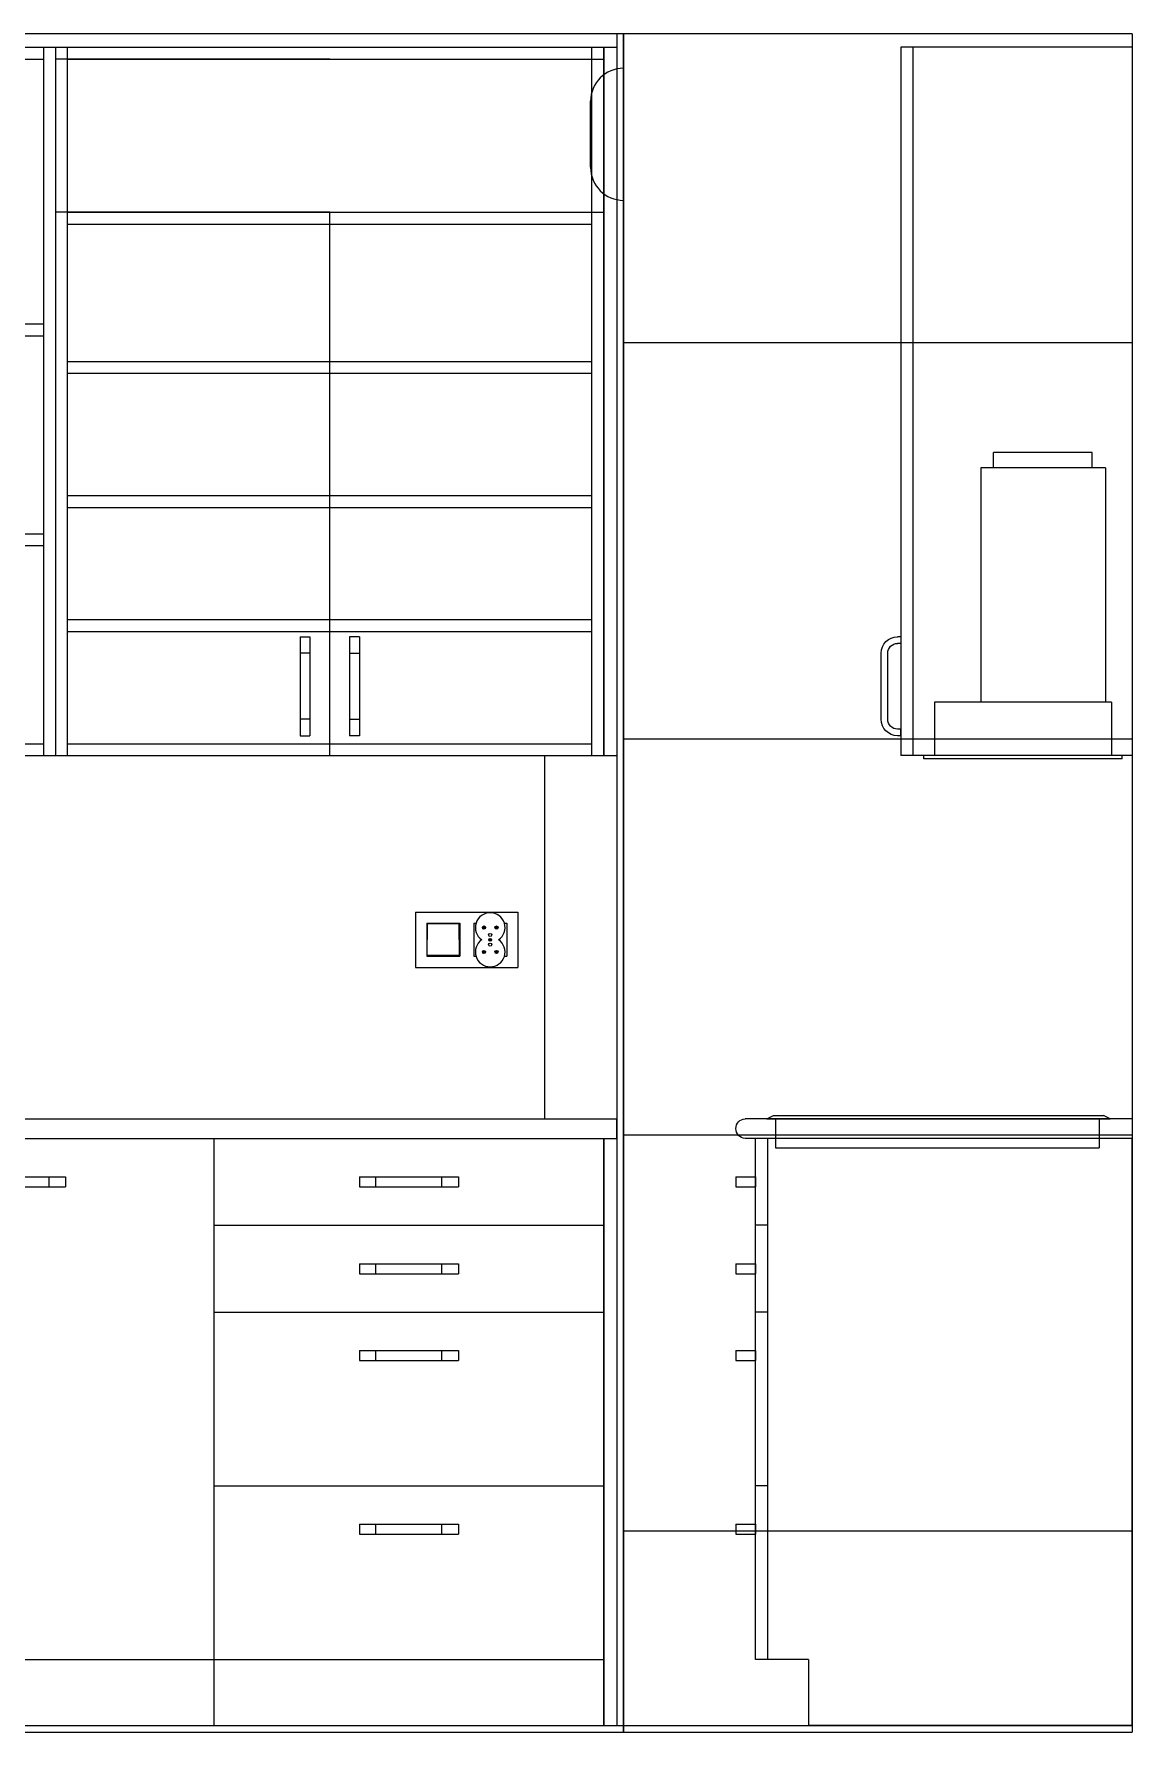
# Model space of a CAD drawing. Header units: millimetres. Extents: x 976 to 9349, y -1578 to 2211.
# Drawn here: x 6693 to 6859.3, y -689.7 to -432.5 of the extents above; entities that cross this region are included whole.
import ezdxf

# ---------------------------------------------------------------- set-up
doc = ezdxf.new("R2010")
doc.units = ezdxf.units.MM
for name, color, linetype in [('Elektryka - obudowy', 174, 'Continuous'), ('Meble', 42, 'Continuous'), ('Meble wnętrze', 52, 'Continuous'), ('Płytki', 254, 'Continuous'), ('Urządzenia', 183, 'Continuous'), ('Wbudowane', 175, 'Continuous'), ('Ściany', 7, 'Continuous')]:
    doc.layers.add(name, color=color, linetype=linetype)

# ---------------------------------------------------------------- blocks, each defined once
blk = doc.blocks.new('Z$W@#30836')
for p, q in [((0, 0), (0, 257.2)), ((252.2, 257.2), (0, 257.2)), ((252.2, 0), (252.2, 257.2)), ((0, 0), (252.2, 0))]:
    blk.add_line(p, q)
blk = doc.blocks.new('Z$W@#11020')
for p, q in [((0, 257.2), (0, 0)), ((77, 257.2), (0, 257.2)), ((77, 257.2), (77, 0)), ((0, 0), (77, 0))]:
    blk.add_line(p, q)
blk = doc.blocks.new('Z$W@#12859')
at = {"layer": 'Wbudowane'}
blk.add_line((0, 5), (0, 15), dxfattribs=at)
for centre, start, end in [((5, 15), 90, 180), ((5, 5), 180, 270)]:
    blk.add_arc(centre, 5, start, end, dxfattribs=at)
blk = doc.blocks.new('Z$W@#24355')
for p, q in [((0, 4.4), (0, 0)), ((49, 4.4), (49, 0)), ((0, 0), (49, 0))]:
    blk.add_line(p, q)
blk = doc.blocks.new('Z$W@#31185')
for p, q in [((0, 0), (1, 0.5)), ((0, 0), (52, 0)), ((1, 0.5), (51, 0.5)), ((52, 0), (51, 0.5))]:
    blk.add_line(p, q)
blk = doc.blocks.new('Z$W@#4313')
for p, q in [((4.55, 46.4), (19.45, 46.4)), ((4.55, 44.1), (4.55, 46.4)), ((4.55, 46.4), (19.45, 46.4)), ((19.45, 44.1), (19.45, 46.4)), ((2.5, 44.1), (21.4, 44.1)), ((2.5, 44.1), (2.5, 8.6)), ((21.4, 44.1), (21.4, 8.6)), ((1.6, 8.6), (28.4, 8.6)), ((1.6, 8.6), (1.6, 0.5)), ((28.4, 8.6), (28.4, 0.5)), ((0, 0.5), (30, 0.5)), ((0, 0), (0, 0.5)), ((0, 0), (30, 0)), ((30, 0), (30, 0.5))]:
    blk.add_line(p, q)
blk = doc.blocks.new('Z$W@#292')
for p, q in [((0, 1.5), (15, 1.5)), ((0, 1.5), (0, 0)), ((0, 0), (15, 0)), ((2.5, 0), (2.5, 1.5)), ((12.5, 0), (12.5, 1.5)), ((15, 1.5), (15, 0))]:
    blk.add_line(p, q)
blk = doc.blocks.new('Z$W@#27593')
for p, q in [((0, 0), (0, 88.9)), ((0, 88.9), (60, 88.9)), ((60, 0), (60, 88.9)), ((0, 10), (60, 10)), ((0, 0), (60, 0))]:
    blk.add_line(p, q)
blk.add_blockref('Z$W@#292', (22.5, 81.575))
blk = doc.blocks.new('Z$W@#31286')
for p, q in [((0, 88.9), (55.2, 88.9)), ((0, 0), (0, 88.9)), ((55.2, 88.9), (55.2, 10)), ((55.2, 88.9), (57, 88.9)), ((57, 10), (57, 88.9)), ((60, 83.07), (57, 83.07)), ((57, 83.07), (57, 81.57)), ((60, 83.07), (60, 81.57)), ((60, 81.57), (57, 81.57)), ((55.2, 75.75), (57, 75.75)), ((60, 69.92), (57, 69.92)), ((57, 69.92), (57, 68.42)), ((60, 69.92), (60, 68.42)), ((60, 68.42), (57, 68.42)), ((55.2, 62.6), (57, 62.6)), ((60, 56.77), (57, 56.77)), ((57, 56.77), (57, 55.27)), ((60, 56.77), (60, 55.27)), ((60, 55.27), (57, 55.27)), ((55.2, 36.3), (57, 36.3)), ((60, 30.47), (57, 30.47)), ((57, 30.47), (57, 28.97)), ((60, 28.97), (57, 28.97)), ((60, 30.47), (60, 28.97)), ((49, 10), (57, 10)), ((49, 10), (49, 0)), ((0, 0), (49, 0))]:
    blk.add_line(p, q)
blk = doc.blocks.new('Z$W@#24918')
h = blk.add_hatch(color=256)
h.paths.add_polyline_path([(1.54, 5.95, -1), (1.06, 5.95, -1)])
h.paths.add_polyline_path([(3.44, 5.95, -1), (2.96, 5.95, -1)])
h = blk.add_hatch(color=256)
h.paths.add_polyline_path([(1.54, 2.25, 1), (1.06, 2.25, 1)])
h.paths.add_polyline_path([(3.44, 2.25, 1), (2.96, 2.25, 1)])
for centre in [(1.3, 5.95), (3.2, 5.95), (2.25, 4.83), (2.25, 3.37), (1.3, 2.25), (3.2, 2.25)]:
    blk.add_circle(centre, 0.24)
for centre, start, end in [((2.25, 5.95), 304.6921, 235.3079), ((2.25, 2.25), 124.6921, 55.3079)]:
    blk.add_arc(centre, 2.25, start, end)
blk = doc.blocks.new('Z$W@#1885')
for p, q in [((0, 8.4), (15.5, 8.4)), ((0, 8.4), (0, 0)), ((15.5, 8.4), (15.5, 0)), ((1.7, 6.7), (1.7, 1.7)), ((1.7, 6.7), (6.7, 6.7)), ((1.7, 6.7), (1.7, 1.7)), ((1.7, 6.7), (6.7, 6.7)), ((1.75, 1.75), (1.8, 6.65)), ((1.8, 6.65), (6.6, 6.65)), ((6.65, 1.75), (6.6, 6.65)), ((6.7, 6.7), (6.7, 1.7)), ((6.7, 6.7), (6.7, 1.7)), ((8.8, 6.7), (8.8, 1.7)), ((8.8, 6.7), (9.15, 6.7)), ((13.45, 6.7), (13.8, 6.7)), ((13.8, 6.7), (13.8, 1.7)), ((11.1, 4.18), (11.5, 4.22)), ((11.28, 4.4), (11.32, 4)), ((0, 0), (15.5, 0)), ((1.7, 1.7), (6.7, 1.7)), ((1.7, 1.7), (6.7, 1.7)), ((1.75, 1.85), (6.65, 1.85)), ((1.75, 1.75), (6.65, 1.75)), ((8.8, 1.7), (9.15, 1.7)), ((13.45, 1.7), (13.8, 1.7))]:
    blk.add_line(p, q)
blk.add_circle((11.3, 4.2), 0.2)
blk.add_blockref('Z$W@#24918', (9.05, 0.1))
blk = doc.blocks.new('Z$W@#6411')
for p, q in [((0, 0), (0, 88.9)), ((0, 88.9), (59, 88.9)), ((59, 0), (59, 88.9)), ((0.1, 75.75), (59, 75.75)), ((0.1, 62.6), (59, 62.6)), ((0.1, 36.3), (59, 36.3)), ((0.1, 10), (59, 10)), ((0, 0), (59, 0))]:
    blk.add_line(p, q)
for p in [(22, 81.575), (22, 68.425), (22, 55.275), (22, 28.975)]:
    blk.add_blockref('Z$W@#292', p)
blk = doc.blocks.new('Z$W@#19357')
for p, q in [((0, 88.9), (2, 88.9)), ((0, 88.9), (0, 0)), ((2, 88.9), (2, 0)), ((0, 0), (2, 0))]:
    blk.add_line(p, q)
blk = doc.blocks.new('Z$W@#2324')
for p, q in [((0, 0), (0, 3)), ((0, 3), (251, 3)), ((251, 0), (251, 3)), ((0, 0), (251, 0))]:
    blk.add_line(p, q)
blk = doc.blocks.new('Z$W@#1626')
for p, q in [((0, 0), (0, 107.3)), ((0, 107.3), (83, 107.3)), ((41.5, 107.3), (41.5, 0)), ((83, 0), (83, 107.3)), ((0, 0), (83, 0))]:
    blk.add_line(p, q)
at = {"xscale": -1, "rotation": 90.00000000000001}
blk.add_blockref('Z$W@#292', (38.5, 18), dxfattribs=at)
at = {"rotation": -90.00000000000001}
blk.add_blockref('Z$W@#292', (44.5, 18), dxfattribs=at)
blk = doc.blocks.new('Z$W@#9357')
for p, q in [((0, 0), (0, 107.3)), ((0, 107.3), (83, 107.3)), ((1.8, 0), (1.8, 107.3)), ((1.8, 105.5), (81.2, 105.5)), ((81.2, 0), (81.2, 107.3)), ((83, 0), (83, 107.3)), ((1.8, 65.4), (81.2, 65.4)), ((1.8, 63.6), (81.2, 63.6)), ((1.8, 33.6), (81.2, 33.6)), ((1.8, 31.8), (81.2, 31.8)), ((0, 0), (83, 0)), ((1.8, 1.8), (81.2, 1.8))]:
    blk.add_line(p, q)
blk = doc.blocks.new('Z$W@#8526')
for p, q in [((0, 0), (0, 107.3)), ((0, 107.3), (83, 107.3)), ((41.5, 105.5), (0, 105.5)), ((1.8, 82.3), (1.8, 105.5)), ((41.5, 105.5), (83, 105.5)), ((81.2, 82.3), (81.2, 105.5)), ((83, 0), (83, 107.3)), ((41.5, 82.3), (0, 82.3)), ((41.5, 82.3), (83, 82.3)), ((41.5, 0), (41.5, 82.3)), ((0, 0), (83, 0))]:
    blk.add_line(p, q)
at = {"xscale": -1, "rotation": 90.00000000000001}
blk.add_blockref('Z$W@#292', (38.5, 18), dxfattribs=at)
at = {"rotation": -90.00000000000001}
blk.add_blockref('Z$W@#292', (44.5, 18), dxfattribs=at)
blk = doc.blocks.new('Z$W@#29337')
for p, q in [((0, 0), (0, 107.3)), ((0, 107.3), (83, 107.3)), ((1.8, 0), (1.8, 107.3)), ((1.8, 105.5), (81.2, 105.5)), ((81.2, 0), (81.2, 107.3)), ((83, 0), (83, 107.3)), ((1.8, 82.3), (81.2, 82.3)), ((1.8, 80.5), (81.2, 80.5)), ((1.8, 59.7), (81.2, 59.7)), ((1.8, 57.9), (81.2, 57.9)), ((1.8, 39.4), (81.2, 39.4)), ((1.8, 37.6), (81.2, 37.6)), ((1.8, 20.6), (81.2, 20.6)), ((1.8, 18.8), (81.2, 18.8)), ((0, 0), (83, 0)), ((1.8, 1.8), (81.2, 1.8))]:
    blk.add_line(p, q)
blk = doc.blocks.new('Z$W@#27982')
for p, q in [((0, 3), (0, 2.5)), ((0, 3), (1, 3)), ((1, 3), (1, 2.5)), ((15, 3), (14, 3)), ((14, 3), (14, 2.5)), ((15, 3), (15, 2.5)), ((2.5, 1), (12.5, 1)), ((2.5, 0), (12.5, 0))]:
    blk.add_line(p, q)
for centre, radius, start, end in [((2.5, 2.5), 2.5, 180, 270), ((2.5, 2.5), 1.5, 180, 270), ((12.5, 2.5), 1.5, 270, 0), ((12.5, 2.5), 2.5, 270, 0)]:
    blk.add_arc(centre, radius, start, end)
blk = doc.blocks.new('Z$W@#23271')
for p, q in [((0, 107.3), (35, 107.3)), ((0, 107.3), (0, 0)), ((33.2, 107.3), (33.2, 0)), ((35, 107.3), (35, 0)), ((0, 0), (35, 0))]:
    blk.add_line(p, q)
at = {"rotation": 90}
blk.add_blockref('Z$W@#27982', (38, 3), dxfattribs=at)
blk = doc.blocks.new('Z$W@#23869')
for p, q in [((0, 3), (0, 0)), ((0, 3), (58.6, 3)), ((0, 0), (58.6, 0))]:
    blk.add_line(p, q)
blk.add_arc((58.5, 1.5), 1.5, 273.8141, 86.1859)
blk = doc.blocks.new('Z$W@#28250')
for p, q in [((0, 107.3), (2, 107.3)), ((0, 107.3), (0, 0)), ((2, 107.3), (2, 0)), ((0, 0), (2, 0))]:
    blk.add_line(p, q)

msp = doc.modelspace()

# ---------------------------------------------------------------- linework, layer by layer
at = {"layer": 'Płytki'}
for p, q in [((6781.305, -432.51), (6781.305, -688.71)), ((6782.305, -432.51), (6782.305, -689.71)), ((6859.305, -432.51), (6859.305, -689.71)), ((6859.305, -479.31), (6782.305, -479.31)), ((6859.305, -539.31), (6782.305, -539.31)), ((6530.305, -541.81), (6781.305, -541.81)), ((6770.305, -541.81), (6770.305, -596.81)), ((6530.305, -596.81), (6781.305, -596.81)), ((6859.305, -599.31), (6782.305, -599.31)), ((6859.305, -659.31), (6782.305, -659.31)), ((6530.305, -688.71), (6859.305, -688.71))]:
    msp.add_line(p, q, dxfattribs=at)
at = {"layer": 'Wbudowane'}
msp.add_line((6782.305, -457.71), (6782.305, -457.71), dxfattribs=at)

# ---------------------------------------------------------------- block references
at = {"layer": 'Elektryka - obudowy'}
msp.add_blockref('Z$W@#1885', (6750.805, -573.91), dxfattribs=at)
at = {"layer": 'Meble'}
for name, p in [('Z$W@#1626', (6613.305, -541.81)), ('Z$W@#8526', (6696.305, -541.81)), ('Z$W@#28250', (6779.305, -541.81)), ('Z$W@#2324', (6530.305, -599.81)), ('Z$W@#27593', (6660.305, -688.71)), ('Z$W@#6411', (6720.305, -688.71)), ('Z$W@#19357', (6779.305, -688.71))]:
    msp.add_blockref(name, p, dxfattribs=at)
at = {"layer": 'Meble', "xscale": -1}
for name, p in [('Z$W@#23271', (6859.305, -541.81)), ('Z$W@#23869', (6859.305, -599.81)), ('Z$W@#31286', (6859.305, -688.71))]:
    msp.add_blockref(name, p, dxfattribs=at)
at = {"layer": 'Meble wnętrze'}
for name, p in [('Z$W@#9357', (6613.305, -541.81)), ('Z$W@#29337', (6696.305, -541.81)), ('Z$W@#24355', (6805.305, -601.21))]:
    msp.add_blockref(name, p, dxfattribs=at)
at = {"layer": 'Meble wnętrze', "xscale": -1}
msp.add_blockref('Z$W@#4313', (6857.798, -542.31), dxfattribs=at)
at = {"layer": 'Urządzenia'}
msp.add_blockref('Z$W@#31185', (6804.005, -596.81), dxfattribs=at)
at = {"layer": 'Wbudowane'}
msp.add_blockref('Z$W@#12859', (6777.305, -457.71), dxfattribs=at)
at = {"layer": 'Ściany'}
for name, p in [('Z$W@#30836', (6530.105, -689.71)), ('Z$W@#11020', (6782.305, -689.71))]:
    msp.add_blockref(name, p, dxfattribs=at)

doc.saveas('drawing.dxf')
